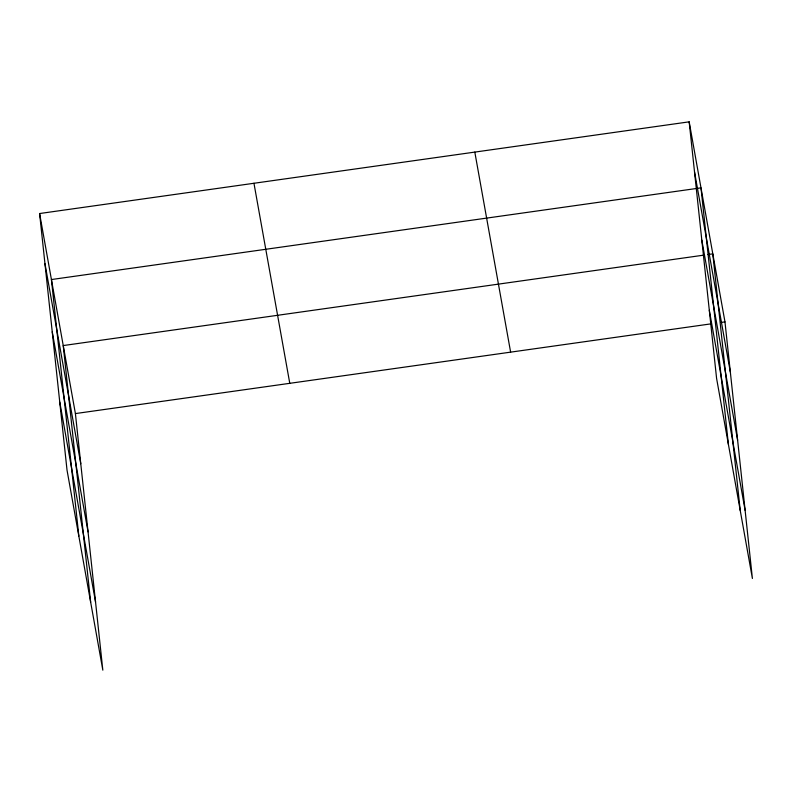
<?xml version="1.0" encoding="UTF-8"?>
<svg xmlns="http://www.w3.org/2000/svg" width="792" height="792" viewBox="0 0 792 792"><rect width="100%" height="100%" fill="white"/><g stroke="black" fill="none" stroke-linecap="round" stroke-linejoin="round"><path stroke-width="1.19" d="M39.6 213.533L75.408 413.582L102.831 670.161L67.023 470.121L39.6 213.533L689.169 121.839L724.977 321.879L752.4 578.467L716.592 378.418L689.169 121.839M704.276 255.073L63.231 345.56L90.654 602.148M707.929 254.549L712.8 253.866L740.223 510.454M75.408 413.582L710.365 323.948M721.324 322.393L724.977 321.879M694.534 172.012L730.343 372.062M701.811 240.125L737.619 440.174M709.305 310.306L745.123 510.355M474.814 152.094L510.622 352.143M253.955 183.269L289.773 383.318M44.966 263.716L80.774 463.756M52.242 331.828L88.051 531.877M59.746 402.009L95.555 602.049M728.402 444.431L700.989 187.852L51.421 279.546L78.844 536.135"/></g></svg>
